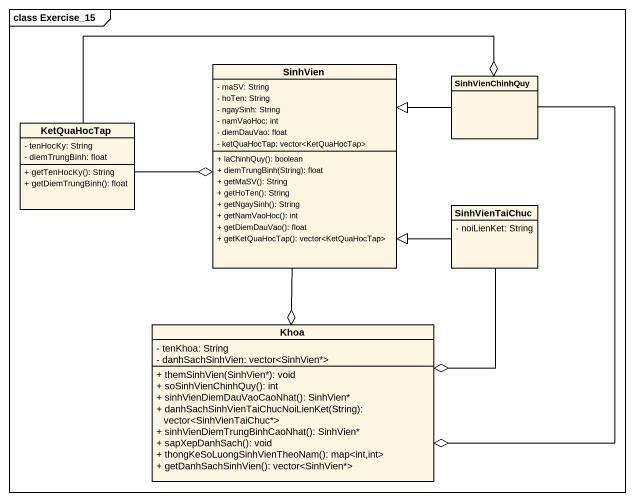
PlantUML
@startuml
mainframe class Exercise_15
hide circle
hide empty members
skinparam classAttributeIconSize 0
class SinhVien {
  - maSV: String
  - hoTen: String
  - ngaySinh: String
  - namVaoHoc: int
  - diemDauVao: float
  - ketQuaHocTap: vector<KetQuaHocTap>
  + laChinhQuy(): boolean
  + diemTrungBinh(String): float
  + getMaSV(): String
  + getHoTen(): String
  + getNgaySinh(): String
  + getNamVaoHoc(): int
  + getDiemDauVao(): float
  + getKetQuaHocTap(): vector<KetQuaHocTap>
}
class SinhVienChinhQuy
class KetQuaHocTap {
  - tenHocKy: String
  - diemTrungBinh: float
  + getTenHocKy(): String
  + getDiemTrungBinh(): float
}
class SinhVienTaiChuc {
  - noiLienKet: String
}
class Khoa {
  - tenKhoa: String
  - danhSachSinhVien: vector<SinhVien*>
  + themSinhVien(SinhVien*): void
  + soSinhVienChinhQuy(): int
  + sinhVienDiemDauVaoCaoNhat(): SinhVien*
  + danhSachSinhVienTaiChucNoiLienKet(String): vector<SinhVienTaiChuc*>
  + sinhVienDiemTrungBinhCaoNhat(): SinhVien*
  + sapXepDanhSach(): void
  + thongKeSoLuongSinhVienTheoNam(): map<int,int>
  + getDanhSachSinhVien(): vector<SinhVien*>
}
SinhVien --o Khoa
SinhVienChinhQuy -left-|> SinhVien
SinhVienChinhQuy --o Khoa
KetQuaHocTap -right-o SinhVien
KetQuaHocTap -right-o SinhVienChinhQuy
SinhVienTaiChuc -left-|> SinhVien
SinhVienTaiChuc --o Khoa
@enduml
